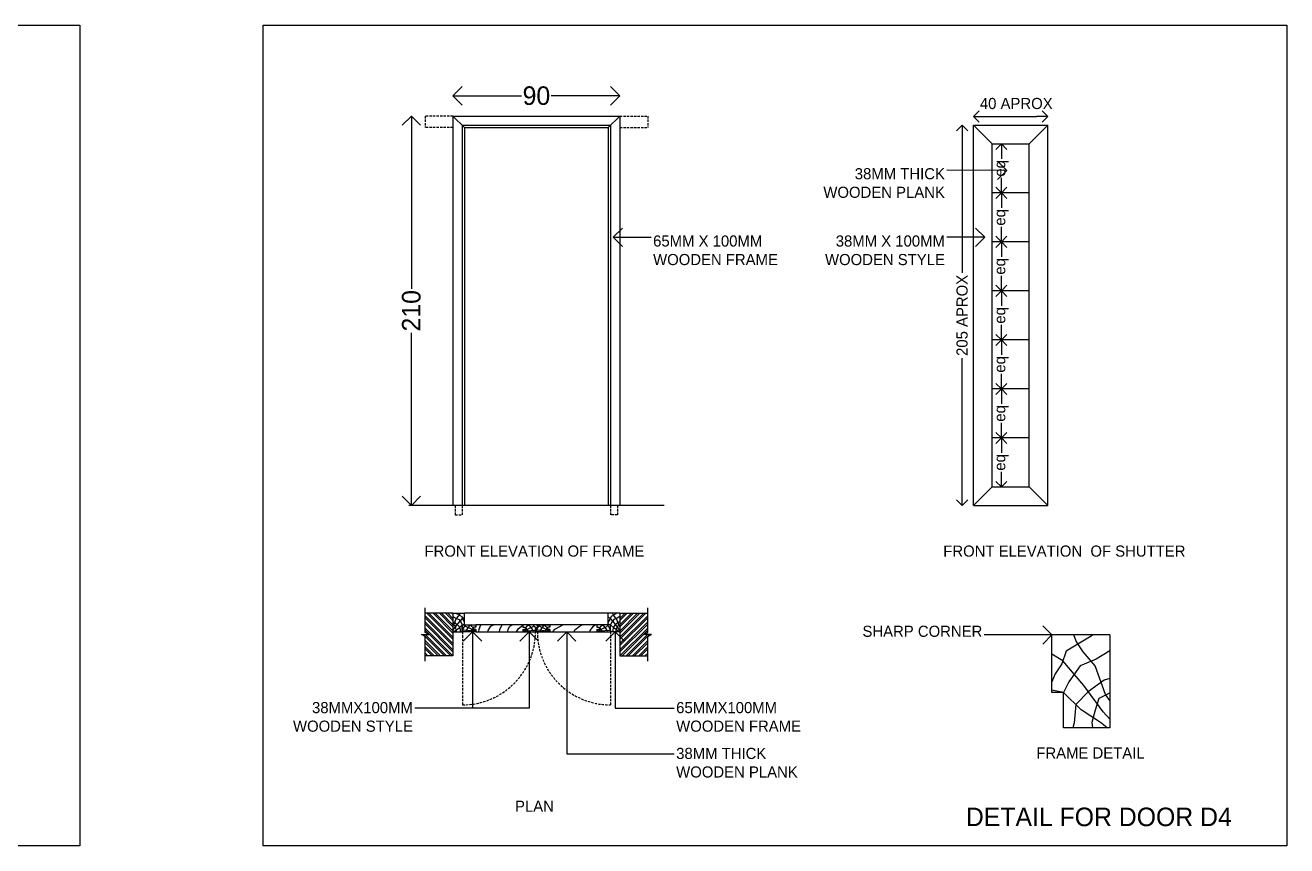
# Model space of a CAD drawing. Header units: metres. Extents: x -16 to 65907, y -5261 to 15511.
# Drawn here: x 36154 to 36834, y 8666 to 9108 of the extents above; entities that cross this region are included whole.
import ezdxf

# ---------------------------------------------------------------- set-up
doc = ezdxf.new("R2010")
doc.units = ezdxf.units.M
doc.header["$PDMODE"] = 67
doc.header["$PDSIZE"] = -5
doc.linetypes.add('DASHED', pattern=[19.049999999999997, 12.7, -6.35])
doc.layers.get('0').update_dxf_attribs({"color": 6})
for name, color, linetype in [('BC-FORMAT', 7, 'Continuous'), ('BC-GREYCOLOR', 8, 'Continuous'), ('BC-HATCH', 8, 'Continuous'), ('BC-JOINERY', 93, 'Continuous'), ('BC-TEXT', 7, 'Continuous'), ('BC-WHITECOLOR', 7, 'Continuous')]:
    doc.layers.add(name, color=color, linetype=linetype)
doc.styles.add('BC-1IN10-3', font='FreeSans.ttf', dxfattribs={"height": 6})
doc.styles.add('BC-1IN25-2', font='FreeSans.ttf', dxfattribs={"height": 10})
doc.styles.add('BC-1IN50-1', font='FreeSans.ttf', dxfattribs={"height": 10})
doc.dimstyles.new('BC-1IN10-3', dxfattribs={"dimtxt": 6, "dimasz": 6, "dimexe": 0.18, "dimexo": 0.0625, "dimgap": 1, "dimtad": 0, "dimtoh": 1, "dimzin": 12, "dimdsep": 46, "dimtxsty": 'BC-1IN10-3', "dimblk": 'OPEN90', "dimcen": 0.09, "dimse1": 1, "dimse2": 1, "dimclrd": 256, "dimclre": 256, "dimclrt": 7, "dimadec": 0, "dimazin": 0, "dimtfac": 1, "dimtdec": 1, "dimtofl": 0, "dimtmove": 1, "dimatfit": 3, "dimldrblk": 'OPEN90', "dimfxl": 1, "dimtolj": 1, "dimtzin": 0, "dimlwd": -3, "dimarcsym": 0})
doc.dimstyles.new('BC-1IN25-2', dxfattribs={"dimtxt": 10, "dimasz": 10, "dimexe": 0.18, "dimexo": 0.0625, "dimgap": 1, "dimtad": 0, "dimtoh": 1, "dimzin": 12, "dimdsep": 46, "dimtxsty": 'BC-1IN25-2', "dimblk": 'OPEN90', "dimcen": 0.09, "dimse1": 1, "dimse2": 1, "dimclrd": 256, "dimclre": 256, "dimclrt": 7, "dimadec": 0, "dimazin": 0, "dimtfac": 1, "dimtdec": 1, "dimtofl": 0, "dimtmove": 1, "dimatfit": 3, "dimldrblk": 'OPEN90', "dimfxl": 1, "dimtolj": 1, "dimtzin": 0, "dimlwd": -1, "dimarcsym": 0})

# ---------------------------------------------------------------- blocks, each defined once
blk = doc.blocks.new('_OPEN90')
at = {"color": 0, "linetype": 'ByBlock'}
for p, q in [((0, 0), (-1, 0)), ((-0.5, 0.5), (0, 0)), ((0, 0), (-0.5, -0.5))]:
    blk.add_line(p, q, dxfattribs=at)
blk = doc.blocks.new('*D994')
at = {"layer": 'BC-WHITECOLOR', "lineweight": -3}
blk.add_line((36671.34159833731, 9058.826476733262), (36699.34159833731, 9058.826476733262), dxfattribs=at)
at = {"layer": 'Defpoints', "color": 0}
for p in [(36705.34159833731, 9058.826476733262), (36665.34159833731, 9054.05343673298), (36705.34159833731, 9054.05343673298)]:
    blk.add_point(p, dxfattribs=at)
at = {"layer": 'BC-WHITECOLOR', "lineweight": -3, "xscale": 6, "yscale": 6, "zscale": 6, "rotation": 180}
blk.add_blockref('_OPEN90', (36665.34159833731, 9058.826476733262), dxfattribs=at)
at = {"layer": 'BC-WHITECOLOR', "lineweight": -3, "xscale": 6, "yscale": 6, "zscale": 6}
blk.add_blockref('_OPEN90', (36705.34159833731, 9058.826476733262), dxfattribs=at)
at = {"layer": 'BC-WHITECOLOR', "color": 7, "insert": (36688.34159833731, 9065.794542576885), "char_height": 6, "attachment_point": 5, "style": 'BC-1IN10-3'}
blk.add_mtext('\\A1;{40 APROX}', dxfattribs=at)
blk = doc.blocks.new('*D995')
at = {"layer": 'BC-WHITECOLOR', "lineweight": -3}
for p, q in [((36659.13809266071, 9048.05343673298), (36659.13809266071, 8974.532860601292)), ((36659.13809266071, 8855.05343673298), (36659.13809266071, 8928.574012864672))]:
    blk.add_line(p, q, dxfattribs=at)
at = {"layer": 'Defpoints', "color": 0}
for p in [(36659.13809266071, 9054.05343673298), (36665.34159833731, 9054.05343673298), (36665.34159833731, 8849.05343673298)]:
    blk.add_point(p, dxfattribs=at)
at = {"layer": 'BC-WHITECOLOR', "lineweight": -3, "xscale": 6, "yscale": 6, "zscale": 6}
for p, rotation in [((36659.13809266071, 9054.05343673298), 90), ((36659.13809266071, 8849.05343673298), 270)]:
    blk.add_blockref('_OPEN90', p, dxfattribs=dict(at, rotation=rotation))
at = {"layer": 'BC-WHITECOLOR', "color": 7, "insert": (36659.13809266071, 8951.55343673298), "char_height": 6, "attachment_point": 5, "rotation": 90, "style": 'BC-1IN10-3'}
blk.add_mtext('\\A1;{205 APROX}', dxfattribs=at)
blk = doc.blocks.new('*D996')
at = {"layer": 'BC-WHITECOLOR', "lineweight": -3}
for p, q in [((36680.34159833731, 8879.482008161553), (36680.34159833731, 8877.391179237391)), ((36680.34159833731, 8865.05343673298), (36680.34159833731, 8867.144265657138))]:
    blk.add_line(p, q, dxfattribs=at)
at = {"layer": 'Defpoints', "color": 0}
for p in [(36680.34159833731, 8885.482008161553), (36680.34159833731, 8885.482008161553), (36670.34159833731, 8859.05343673298)]:
    blk.add_point(p, dxfattribs=at)
at = {"layer": 'BC-WHITECOLOR', "lineweight": -3, "xscale": 6, "yscale": 6, "zscale": 6}
for p, rotation in [((36680.34159833731, 8885.482008161553), 90), ((36680.34159833731, 8859.05343673298), 270)]:
    blk.add_blockref('_OPEN90', p, dxfattribs=dict(at, rotation=rotation))
at = {"layer": 'BC-WHITECOLOR', "color": 7, "insert": (36680.34159833731, 8872.267722447266), "char_height": 6, "attachment_point": 5, "rotation": 90, "style": 'BC-1IN10-3'}
blk.add_mtext('\\A1;{eq}', dxfattribs=at)
blk = doc.blocks.new('*D997')
at = {"layer": 'BC-WHITECOLOR', "lineweight": -3}
for p, q in [((36680.34159833731, 8905.910579590125), (36680.34159833731, 8903.819750665964)), ((36680.34159833731, 8891.482008161553), (36680.34159833731, 8893.57283708571))]:
    blk.add_line(p, q, dxfattribs=at)
at = {"layer": 'Defpoints', "color": 0}
for p in [(36680.34159833731, 8911.910579590125), (36680.34159833731, 8911.910579590125), (36680.34159833731, 8885.482008161553)]:
    blk.add_point(p, dxfattribs=at)
at = {"layer": 'BC-WHITECOLOR', "lineweight": -3, "xscale": 6, "yscale": 6, "zscale": 6}
for p, rotation in [((36680.34159833731, 8911.910579590125), 90), ((36680.34159833731, 8885.482008161553), 270)]:
    blk.add_blockref('_OPEN90', p, dxfattribs=dict(at, rotation=rotation))
at = {"layer": 'BC-WHITECOLOR', "color": 7, "insert": (36680.34159833731, 8898.696293875839), "char_height": 6, "attachment_point": 5, "rotation": 90, "style": 'BC-1IN10-3'}
blk.add_mtext('\\A1;{eq}', dxfattribs=at)
blk = doc.blocks.new('*D998')
at = {"layer": 'BC-WHITECOLOR', "lineweight": -3}
for p, q in [((36680.34159833731, 8932.339151018696), (36680.34159833731, 8930.248322094536)), ((36680.34159833731, 8917.910579590125), (36680.34159833731, 8920.001408514283))]:
    blk.add_line(p, q, dxfattribs=at)
at = {"layer": 'Defpoints', "color": 0}
for p in [(36680.34159833731, 8938.339151018696), (36680.34159833731, 8938.339151018696), (36680.34159833731, 8911.910579590125)]:
    blk.add_point(p, dxfattribs=at)
at = {"layer": 'BC-WHITECOLOR', "lineweight": -3, "xscale": 6, "yscale": 6, "zscale": 6}
for p, rotation in [((36680.34159833731, 8938.339151018696), 90), ((36680.34159833731, 8911.910579590125), 270)]:
    blk.add_blockref('_OPEN90', p, dxfattribs=dict(at, rotation=rotation))
at = {"layer": 'BC-WHITECOLOR', "color": 7, "insert": (36680.34159833731, 8925.12486530441), "char_height": 6, "attachment_point": 5, "rotation": 90, "style": 'BC-1IN10-3'}
blk.add_mtext('\\A1;{eq}', dxfattribs=at)
blk = doc.blocks.new('*D999')
at = {"layer": 'BC-WHITECOLOR', "lineweight": -3}
for p, q in [((36680.34159833731, 8958.767722447266), (36680.34159833731, 8956.676893523108)), ((36680.34159833731, 8944.339151018696), (36680.34159833731, 8946.429979942855))]:
    blk.add_line(p, q, dxfattribs=at)
at = {"layer": 'Defpoints', "color": 0}
for p in [(36680.34159833731, 8964.767722447266), (36680.34159833731, 8964.767722447266), (36680.34159833731, 8938.339151018696)]:
    blk.add_point(p, dxfattribs=at)
at = {"layer": 'BC-WHITECOLOR', "lineweight": -3, "xscale": 6, "yscale": 6, "zscale": 6}
for p, rotation in [((36680.34159833731, 8964.767722447266), 90), ((36680.34159833731, 8938.339151018696), 270)]:
    blk.add_blockref('_OPEN90', p, dxfattribs=dict(at, rotation=rotation))
at = {"layer": 'BC-WHITECOLOR', "color": 7, "insert": (36680.34159833731, 8951.553436732982), "char_height": 6, "attachment_point": 5, "rotation": 90, "style": 'BC-1IN10-3'}
blk.add_mtext('\\A1;{eq}', dxfattribs=at)
blk = doc.blocks.new('*D1000')
at = {"layer": 'BC-WHITECOLOR', "lineweight": -3}
for p, q in [((36680.34159833731, 8985.196293875839), (36680.34159833731, 8983.105464951681)), ((36680.34159833731, 8970.767722447266), (36680.34159833731, 8972.858551371428))]:
    blk.add_line(p, q, dxfattribs=at)
at = {"layer": 'Defpoints', "color": 0}
for p in [(36680.34159833731, 8991.196293875839), (36680.34159833731, 8991.196293875839), (36680.34159833731, 8964.767722447266)]:
    blk.add_point(p, dxfattribs=at)
at = {"layer": 'BC-WHITECOLOR', "lineweight": -3, "xscale": 6, "yscale": 6, "zscale": 6}
for p, rotation in [((36680.34159833731, 8991.196293875839), 90), ((36680.34159833731, 8964.767722447266), 270)]:
    blk.add_blockref('_OPEN90', p, dxfattribs=dict(at, rotation=rotation))
at = {"layer": 'BC-WHITECOLOR', "color": 7, "insert": (36680.34159833731, 8977.982008161553), "char_height": 6, "attachment_point": 5, "rotation": 90, "style": 'BC-1IN10-3'}
blk.add_mtext('\\A1;{eq}', dxfattribs=at)
blk = doc.blocks.new('*D1001')
at = {"layer": 'BC-WHITECOLOR', "lineweight": -3}
for p, q in [((36680.34159833731, 9011.62486530441), (36680.34159833731, 9009.53403638025)), ((36680.34159833731, 8997.196293875839), (36680.34159833731, 8999.287122799997))]:
    blk.add_line(p, q, dxfattribs=at)
at = {"layer": 'Defpoints', "color": 0}
for p in [(36680.34159833731, 9017.62486530441), (36680.34159833731, 9017.62486530441), (36680.34159833731, 8991.196293875839)]:
    blk.add_point(p, dxfattribs=at)
at = {"layer": 'BC-WHITECOLOR', "lineweight": -3, "xscale": 6, "yscale": 6, "zscale": 6}
for p, rotation in [((36680.34159833731, 9017.62486530441), 90), ((36680.34159833731, 8991.196293875839), 270)]:
    blk.add_blockref('_OPEN90', p, dxfattribs=dict(at, rotation=rotation))
at = {"layer": 'BC-WHITECOLOR', "color": 7, "insert": (36680.34159833731, 9004.410579590123), "char_height": 6, "attachment_point": 5, "rotation": 90, "style": 'BC-1IN10-3'}
blk.add_mtext('\\A1;{eq}', dxfattribs=at)
blk = doc.blocks.new('*D1002')
at = {"layer": 'BC-WHITECOLOR', "lineweight": -3}
for p, q in [((36680.34159833731, 9038.05343673298), (36680.34159833731, 9035.962607808822)), ((36680.34159833731, 9023.62486530441), (36680.34159833731, 9025.71569422857))]:
    blk.add_line(p, q, dxfattribs=at)
at = {"layer": 'Defpoints', "color": 0}
for p in [(36680.34159833731, 9044.05343673298), (36680.34159833731, 9044.05343673298), (36680.34159833731, 9017.62486530441)]:
    blk.add_point(p, dxfattribs=at)
at = {"layer": 'BC-WHITECOLOR', "lineweight": -3, "xscale": 6, "yscale": 6, "zscale": 6}
for p, rotation in [((36680.34159833731, 9044.05343673298), 90), ((36680.34159833731, 9017.62486530441), 270)]:
    blk.add_blockref('_OPEN90', p, dxfattribs=dict(at, rotation=rotation))
at = {"layer": 'BC-WHITECOLOR', "color": 7, "insert": (36680.34159833731, 9030.839151018696), "char_height": 6, "attachment_point": 5, "rotation": 90, "style": 'BC-1IN10-3'}
blk.add_mtext('\\A1;{eq}', dxfattribs=at)
blk = doc.blocks.new('*D1003')
at = {"layer": 'BC-HATCH', "color": 8, "lineweight": -3}
for p, q in [((36394.56861378267, 9069.998244441063), (36421.5384354562, 9069.998244441063)), ((36464.56861378267, 9069.998244441063), (36437.59879210914, 9069.998244441063))]:
    blk.add_line(p, q, dxfattribs=at)
at = {"layer": 'Defpoints', "color": 0}
for p in [(36474.56861378267, 9069.998244441063), (36384.56861378267, 9059.053436732978), (36474.56861378267, 9059.053436732982)]:
    blk.add_point(p, dxfattribs=at)
at = {"layer": 'BC-HATCH', "color": 8, "lineweight": -3, "xscale": 10, "yscale": 10, "zscale": 10, "rotation": 180}
blk.add_blockref('_OPEN90', (36384.56861378267, 9069.998244441063), dxfattribs=at)
at = {"layer": 'BC-HATCH', "color": 8, "lineweight": -3, "xscale": 10, "yscale": 10, "zscale": 10}
blk.add_blockref('_OPEN90', (36474.56861378267, 9069.998244441063), dxfattribs=at)
at = {"layer": 'BC-HATCH', "color": 7, "insert": (36429.56861378267, 9069.998244441063), "char_height": 10, "attachment_point": 5, "style": 'BC-1IN50-1'}
blk.add_mtext('\\A1;90', dxfattribs=at)
blk = doc.blocks.new('*D1004')
at = {"layer": 'BC-HATCH', "color": 8, "lineweight": -3}
for p, q in [((36362.11514436724, 9049.053436732978), (36362.11514436724, 8965.924492974405)), ((36362.11514436724, 8859.05343673298), (36362.11514436724, 8942.182380491551))]:
    blk.add_line(p, q, dxfattribs=at)
at = {"layer": 'Defpoints', "color": 0}
for p in [(36384.56861378267, 9059.053436732978), (36362.11514436724, 8849.05343673298), (36384.56861378267, 8849.05343673298)]:
    blk.add_point(p, dxfattribs=at)
at = {"layer": 'BC-HATCH', "color": 8, "lineweight": -3, "xscale": 10, "yscale": 10, "zscale": 10}
for p, rotation in [((36362.11514436724, 9059.053436732978), 90), ((36362.11514436724, 8849.05343673298), 270)]:
    blk.add_blockref('_OPEN90', p, dxfattribs=dict(at, rotation=rotation))
at = {"layer": 'BC-HATCH', "color": 7, "insert": (36362.11514436724, 8954.053436732978), "char_height": 10, "attachment_point": 5, "rotation": 90, "style": 'BC-1IN50-1'}
blk.add_mtext('\\A1;210', dxfattribs=at)

msp = doc.modelspace()

# ---------------------------------------------------------------- hatches: boundary and pattern name
at = {"layer": 'BC-GREYCOLOR'}
h = msp.add_hatch(dxfattribs=at)
h.set_pattern_fill('ANSI32', color=256, scale=0.25, angle=180, style=0)
h.set_pattern_definition([(135, (70474.99090478905, 21.98809101894949), (1.683798022700466, 1.683798022700467), []), (135, (70473.86837228906, 21.98809101894949), (1.683798022700466, 1.683798022700467), [])])
h.paths.add_polyline_path([(36369.56861378267, 8780.496840793096), (36369.56861378267, 8790.929622691561), (36384.56861378267, 8790.929622691561), (36384.56861378267, 8778.429622691561), (36384.56861378267, 8767.929622691561), (36369.56861378267, 8767.929622691561), (36369.56861378267, 8778.362404590029), (36367.54844410349, 8779.429622691561), (36371.58878346185, 8779.429622691561)])
h = msp.add_hatch(dxfattribs=at)
h.set_pattern_fill('ANSI32', color=256, scale=0.25, style=0)
h.set_pattern_definition([(45, (2384.146322776287, 21.98809101894949), (-1.683798022700466, 1.683798022700467), []), (45, (2385.268855276287, 21.98809101894949), (-1.683798022700466, 1.683798022700467), [])])
h.paths.add_polyline_path([(36489.56861378267, 8780.496840793096), (36489.56861378267, 8790.929622691561), (36474.56861378267, 8790.929622691561), (36474.56861378267, 8778.429622691561), (36474.56861378267, 8767.929622691561), (36489.56861378267, 8767.929622691561), (36489.56861378267, 8778.362404590029), (36491.58878346185, 8779.429622691561), (36487.54844410349, 8779.429622691561)])

# ---------------------------------------------------------------- linework, layer by layer
at = {"layer": 'BC-FORMAT'}
for p, q in [((36665.34159833731, 8849.05343673298), (36665.34159833731, 9054.05343673298)), ((36665.34159833731, 9054.05343673298), (36705.34159833731, 9054.05343673298)), ((36705.34159833731, 8849.05343673298), (36705.34159833731, 9054.05343673298)), ((36675.34159833731, 9044.05343673298), (36695.34159833731, 9044.05343673298)), ((36675.34159833731, 8859.05343673298), (36675.34159833731, 9044.05343673298)), ((36695.34159833731, 8859.05343673298), (36695.34159833731, 9044.05343673298)), ((36675.34159833731, 8859.05343673298), (36695.34159833731, 8859.05343673298)), ((36665.34159833731, 8849.05343673298), (36705.34159833731, 8849.05343673298))]:
    msp.add_line(p, q, dxfattribs=at)
at = {"layer": 'BC-GREYCOLOR', "linetype": 'DASHED', "ltscale": 0.1}
for p, q in [((36369.56861378267, 9059.053436732982), (36369.56861378267, 9052.803436732982)), ((36384.56861378267, 9059.053436732978), (36369.56861378267, 9059.053436732982)), ((36474.56861378267, 9059.053436732982), (36489.56861378267, 9059.053436732982)), ((36489.56861378267, 9059.053436732982), (36489.56861378267, 9052.803436732982)), ((36384.56861378267, 9052.803436732978), (36369.56861378267, 9052.803436732982)), ((36474.56861378267, 9052.803436732982), (36489.56861378267, 9052.803436732982)), ((36385.81861378275, 8849.05343673296), (36385.81861378275, 8844.05343673296)), ((36389.56861378275, 8849.053436732962), (36389.56861378275, 8844.053436732962)), ((36469.56861378267, 8849.05343673298), (36469.56861378267, 8844.05343673298)), ((36473.31861378267, 8849.05343673298), (36473.31861378267, 8844.05343673298)), ((36385.81861378275, 8844.05343673296), (36389.56861378275, 8844.053436732962)), ((36473.31861378267, 8844.05343673298), (36469.56861378267, 8844.05343673298)), ((36389.66861378267, 8780.929622691563), (36389.66861378268, 8741.529622691562)), ((36469.46861378267, 8780.929622691563), (36469.46861378266, 8741.529622691562))]:
    msp.add_line(p, q, dxfattribs=at)
for centre, start, end in [((36389.66861378267, 8780.92962269156), 270.0000000000211, 2.645188218329763e-12), ((36469.46861378267, 8780.92962269156), 179.9999999999974, 269.9999999999788)]:
    msp.add_arc(centre, 39.39999999999782, start, end, dxfattribs=at)
at = {"layer": 'BC-HATCH'}
for p, q in [((36390.81861378267, 9052.803436732978), (36384.56861378267, 9059.053436732978)), ((36468.31861378267, 9052.803436732982), (36474.56861378267, 9059.053436732982)), ((36389.56861378267, 9054.053436732978), (36469.56861378267, 9054.053436732982)), ((36389.56861378267, 9054.053436732978), (36389.56861378267, 8849.05343673298)), ((36469.56861378267, 9054.053436732982), (36469.56861378267, 8849.05343673298)), ((36468.31861378267, 8790.929622691563), (36390.81861378267, 8790.929622691563))]:
    msp.add_line(p, q, dxfattribs=at)
for points in [[(36384.56861378267, 8783.860038251478), (36385.04586425686, 8784.516257653491), (36386.15106022248, 8787.583176458085), (36387.44966548208, 8789.102820910814), (36388.22330265801, 8790.263276674714), (36388.46879855896, 8790.929622691563)], [(36386.35916757594, 8790.929622691563), (36386.75891800357, 8790.67772516182), (36389.30086872449, 8789.185710608235), (36389.77057700988, 8787.83184555035), (36390.48961750513, 8786.730407251016), (36390.81861378267, 8785.87730591509)], [(36472.7780599894, 8790.929622691563), (36472.37830956177, 8790.67772516182), (36469.83635884085, 8789.185710608235), (36469.36665055546, 8787.83184555035), (36468.64761006022, 8786.730407251016), (36468.31861378267, 8785.87730591509)], [(36474.56861378267, 8783.860038251478), (36474.09136330848, 8784.516257653491), (36472.98616734286, 8787.583176458085), (36471.68756208326, 8789.102820910814), (36470.91392490733, 8790.263276674714), (36470.66842900638, 8790.929622691563)], [(36384.56861378267, 8789.207495541135), (36386.06817052506, 8788.329183734879), (36387.78122427177, 8787.583176458085), (36388.99693983395, 8785.870122711376), (36389.56861378267, 8784.729622691562)], [(36384.56861378267, 8781.857304878302), (36385.29453334912, 8782.637424511937), (36387.36677578466, 8785.483304123409), (36389.66005741333, 8788.135774440896), (36390.81861378267, 8788.859872171737)], [(36384.56861378267, 8786.24587273718), (36385.18401375257, 8786.063532005359), (36386.88656289551, 8784.82381175564), (36388.25564382717, 8783.435158419497), (36388.416711952, 8781.449338848897), (36388.56829583122, 8780.929622691563)], [(36386.40729328032, 8780.929622691563), (36386.48261901217, 8781.532228546317), (36386.12343032334, 8782.85846370506), (36385.73661173537, 8784.101809166385), (36384.56861378267, 8784.679622691563)], [(36384.85185167044, 8780.929622691563), (36385.59846223967, 8781.504598647178), (36387.67070467521, 8782.85846370506), (36389.56861378267, 8784.729622691562), (36390.81861378267, 8784.981865138152)], [(36391.37847417342, 8784.679622691561), (36390.89094627383, 8784.177208443893), (36390.12703482239, 8782.86158316642), (36389.66861378267, 8781.447580241074)], [(36396.7702712256, 8780.929622691563), (36395.78563816637, 8781.545957888944), (36393.80512699598, 8782.6918250661), (36391.51339264167, 8783.766959701454), (36390.67374269076, 8784.679622691565)], [(36394.5525243237, 8784.679622691563), (36393.32414571174, 8784.148915427173), (36392.2065715513, 8782.53621347414), (36391.65485772527, 8781.616690430745), (36391.47036731382, 8780.929622691563)], [(36395.71861378266, 8782.870272995176), (36394.75294305609, 8783.724520176374), (36394.15049377728, 8784.679622691565)], [(36396.96861378266, 8783.700953786572), (36396.44061813832, 8783.429622691563)], [(36398.47428300387, 8780.929622691563), (36398.62596232545, 8782.279568653683), (36399.63931847478, 8784.679622691563)], [(36403.34796831293, 8780.929622691563), (36403.59069090613, 8781.679856161461), (36404.92901414575, 8783.924785466626), (36406.36060198614, 8784.679622691563)], [(36409.71999695314, 8780.929622691563), (36409.8389071403, 8782.237634750358), (36410.80595361022, 8784.171727690193), (36411.22551904614, 8784.679622691563)], [(36414.11965724138, 8780.929622691563), (36414.37790037612, 8782.37578424606), (36415.26205714861, 8784.00594829535), (36416.23149103585, 8784.679622691565)], [(36418.78814891106, 8780.929622691565), (36419.95851922366, 8782.71597737923), (36422.07393337661, 8784.356502640696), (36422.26861378267, 8784.459250632786)], [(36422.26861378267, 8783.700953786572), (36422.79660942702, 8783.429622691563)], [(36422.46695633974, 8780.929622691563), (36423.45158939897, 8781.545957888944), (36425.43210056936, 8782.6918250661), (36427.72383492367, 8783.766959701454), (36428.56348487458, 8784.679622691565)], [(36423.51861378267, 8782.870272995176), (36424.48428450925, 8783.724520176374), (36425.08673378806, 8784.679622691565)], [(36424.68470324164, 8784.679622691563), (36425.9130818536, 8784.148915427173), (36427.03065601404, 8782.53621347414), (36427.58236984007, 8781.616690430745), (36427.76686025152, 8780.929622691563)], [(36427.85875339192, 8784.679622691561), (36428.34628129151, 8784.177208443893), (36429.11019274295, 8782.86158316642), (36429.2555349395, 8782.413274137605)], [(36431.27847417342, 8784.679622691561), (36430.79094627383, 8784.177208443893), (36430.02703482239, 8782.86158316642), (36429.4006914721, 8780.929622691561)], [(36436.6702712256, 8780.929622691563), (36435.68563816637, 8781.545957888944), (36433.70512699598, 8782.6918250661), (36431.41339264167, 8783.766959701454), (36430.57374269077, 8784.679622691565)], [(36434.4525243237, 8784.679622691563), (36433.22414571174, 8784.148915427173), (36432.1065715513, 8782.53621347414), (36431.55485772527, 8781.616690430745), (36431.37036731382, 8780.929622691563)], [(36435.61861378267, 8782.870272995176), (36434.65294305609, 8783.724520176374), (36434.05049377728, 8784.679622691565)], [(36436.86861378267, 8783.700953786572), (36436.34061813833, 8783.429622691563)], [(36438.50127428779, 8780.929622691563), (36439.55847892645, 8782.41377535738), (36442.58049914494, 8783.924785466626), (36443.77565808442, 8784.679622691561)], [(36449.89196009372, 8780.929622691563), (36450.35140827821, 8782.025229900717), (36452.55316586597, 8783.838442031813), (36454.23552718547, 8784.679622691563)], [(36458.34186398176, 8780.929622691563), (36458.59720630295, 8781.593512726648), (36460.36724671664, 8783.967957184033), (36461.32431412332, 8784.679622691563)], [(36462.16861378268, 8783.700953786572), (36462.69660942702, 8783.429622691563)], [(36462.36695633974, 8780.929622691563), (36463.35158939898, 8781.545957888944), (36465.33210056937, 8782.6918250661), (36467.62383492367, 8783.766959701454), (36468.46348487458, 8784.679622691565)], [(36463.41861378268, 8782.870272995176), (36464.38428450925, 8783.724520176374), (36464.98673378806, 8784.679622691565)], [(36464.58470324164, 8784.679622691563), (36465.8130818536, 8784.148915427173), (36466.93065601404, 8782.53621347414), (36467.48236984007, 8781.616690430745), (36467.66686025152, 8780.929622691563)], [(36467.75875339192, 8784.679622691561), (36468.24628129151, 8784.177208443893), (36469.01019274295, 8782.86158316642), (36469.46861378267, 8781.447580241074)], [(36474.56861378267, 8781.857304878302), (36473.84269421622, 8782.637424511937), (36471.77045178068, 8785.483304123409), (36469.47717015201, 8788.135774440896), (36468.31861378267, 8788.859872171737)], [(36474.2853758949, 8780.929622691563), (36473.53876532567, 8781.504598647178), (36471.46652289014, 8782.85846370506), (36469.56861378267, 8784.729622691562), (36468.31861378267, 8784.981865138152)], [(36474.56861378267, 8789.207495541135), (36473.06905704028, 8788.329183734879), (36471.35600329357, 8787.583176458085), (36470.14028773139, 8785.870122711376), (36469.56861378267, 8784.729622691562)], [(36474.56861378267, 8786.24587273718), (36473.95321381278, 8786.063532005359), (36472.25066466983, 8784.82381175564), (36470.88158373817, 8783.435158419497), (36470.72051561334, 8781.449338848897), (36470.56893173412, 8780.929622691563)], [(36472.72993428502, 8780.929622691563), (36472.65460855317, 8781.532228546317), (36473.013797242, 8782.85846370506), (36473.40061582997, 8784.101809166385), (36474.56861378267, 8784.679622691563)], [(36395.65891902243, 8780.929622691565), (36395.00758020657, 8781.206441688306), (36392.63096680211, 8781.602543922385), (36390.35337895616, 8781.857181072863), (36389.66861378267, 8782.177893875634)], [(36395.71861378266, 8783.058592675461), (36395.41782894901, 8782.904022691499), (36394.21537573841, 8781.404492805346), (36394.04982468957, 8780.929622691563)], [(36395.95541884456, 8780.929622691565), (36396.30905897568, 8781.687422972544), (36396.93309790516, 8782.179622691565)], [(36396.96861378266, 8781.722113424892), (36396.4827073891, 8782.179622691561)], [(36422.26861378267, 8781.722113424892), (36422.75452017624, 8782.179622691561)], [(36423.28180872078, 8780.929622691565), (36422.92816858966, 8781.687422972544), (36422.30412966018, 8782.179622691565)], [(36423.51861378267, 8783.058592675461), (36423.81939861633, 8782.904022691499), (36425.02185182692, 8781.404492805346), (36425.18740287577, 8780.929622691563)], [(36423.57830854291, 8780.929622691565), (36424.22964735877, 8781.206441688306), (36426.60626076323, 8781.602543922385), (36428.88384860918, 8781.857181072863), (36429.06861378267, 8781.943716660444)], [(36435.55891902243, 8780.929622691565), (36434.90758020657, 8781.206441688306), (36432.53096680211, 8781.602543922385), (36430.25337895616, 8781.857181072863), (36429.20388762091, 8782.34871498937)], [(36435.61861378267, 8783.058592675461), (36435.31782894901, 8782.904022691499), (36434.11537573842, 8781.404492805346), (36433.94982468957, 8780.929622691563)], [(36435.85541884456, 8780.929622691565), (36436.20905897568, 8781.687422972544), (36436.83309790516, 8782.179622691565)], [(36436.86861378267, 8781.722113424892), (36436.3827073891, 8782.179622691561)], [(36462.16861378268, 8781.722113424892), (36462.65452017624, 8782.179622691561)], [(36463.18180872078, 8780.929622691565), (36462.82816858966, 8781.687422972544), (36462.20412966018, 8782.179622691565)], [(36463.41861378268, 8783.058592675461), (36463.71939861633, 8782.904022691499), (36464.92185182693, 8781.404492805346), (36465.08740287577, 8780.929622691563)], [(36463.47830854291, 8780.929622691565), (36464.12964735877, 8781.206441688306), (36466.50626076324, 8781.602543922385), (36468.78384860919, 8781.857181072863), (36469.46861378267, 8782.177893875634)], [(36729.90170536138, 8779.21547572714), (36727.90295322321, 8777.955988078427), (36715.1931996186, 8770.4959153105), (36712.84465819164, 8763.726590021075), (36709.24945571544, 8758.2193985244), (36707.6044743277, 8753.95389184477)], [(36738.8544743277, 8743.867553526708), (36736.46822195675, 8747.148650536777), (36730.94224212866, 8762.483244559748), (36724.44921583065, 8770.081466823385), (36720.58102995099, 8775.883745642894), (36719.35355044625, 8779.21547572714)], [(36738.8544743277, 8770.604839974998), (36731.35669061576, 8766.213280943715), (36722.79142188223, 8762.483244559748), (36716.7128440713, 8753.917975826202), (36713.8544743277, 8748.215475727133)], [(36738.8544743277, 8733.853886660834), (36735.22487649546, 8737.754484829004), (36724.86366431776, 8751.983882886363), (36713.39725617442, 8765.2462344738), (36707.6044743277, 8768.866723128003)], [(36737.43828488886, 8729.21547572714), (36733.7052320427, 8732.090355505212), (36723.34401986504, 8738.859680794621), (36713.8544743277, 8748.215475727133), (36707.6044743277, 8749.476687960085)], [(36738.8544743277, 8755.796725955215), (36735.77747447824, 8754.885022296117), (36727.26472876352, 8748.686421047516), (36720.4193241052, 8741.743154366812), (36719.61398348107, 8731.814056513807), (36718.85606408495, 8729.21547572714)], [(36729.66107683943, 8729.21547572714), (36729.28444818023, 8732.228505000907), (36731.08039162436, 8738.859680794621), (36733.01448456419, 8745.076408101244), (36738.8544743277, 8747.96547572714)]]:
    msp.add_lwpolyline(points, dxfattribs=at)
at = {"layer": 'BC-JOINERY'}
for p, q in [((36384.56861378267, 8790.929622691563), (36384.56861378267, 8778.429622691563)), ((36384.56861378267, 8790.929622691563), (36390.81861378267, 8790.929622691563)), ((36390.81861378267, 8784.729622691562), (36390.81861378267, 8790.929622691563)), ((36468.31861378267, 8784.729622691562), (36468.31861378267, 8790.929622691563)), ((36474.56861378267, 8790.929622691563), (36468.31861378267, 8790.929622691563)), ((36474.56861378267, 8790.929622691563), (36474.56861378267, 8778.429622691563)), ((36389.56861378267, 8784.729622691562), (36390.81861378267, 8784.729622691562)), ((36389.56861378267, 8780.929622691563), (36389.56861378267, 8784.729622691562)), ((36396.96861378266, 8783.429622691563), (36395.71861378266, 8783.429622691563)), ((36395.71861378266, 8783.429622691563), (36395.71861378266, 8782.179622691563)), ((36462.16861378268, 8784.679622691563), (36396.96861378266, 8784.679622691563)), ((36429.56861378267, 8784.679622691563), (36422.26861378267, 8784.679622691563)), ((36422.26861378267, 8784.679622691563), (36422.26861378267, 8783.429622691563)), ((36422.26861378267, 8783.429622691563), (36423.51861378267, 8783.429622691563)), ((36423.51861378267, 8783.429622691563), (36423.51861378267, 8782.179622691563)), ((36429.06861378267, 8782.179622691563), (36430.06861378267, 8783.429622691563)), ((36429.56861378267, 8784.679622691563), (36436.86861378267, 8784.679622691563)), ((36430.06861378267, 8783.429622691563), (36430.06861378267, 8784.679622691563)), ((36435.61861378267, 8783.429622691563), (36435.61861378267, 8782.179622691563)), ((36436.86861378267, 8783.429622691563), (36435.61861378267, 8783.429622691563)), ((36436.86861378267, 8784.679622691563), (36436.86861378267, 8783.429622691563)), ((36462.16861378268, 8783.429622691563), (36463.41861378268, 8783.429622691563)), ((36463.41861378268, 8783.429622691563), (36463.41861378268, 8782.179622691563)), ((36469.56861378267, 8784.729622691562), (36468.31861378267, 8784.729622691562)), ((36469.56861378267, 8780.929622691563), (36469.56861378267, 8784.729622691562)), ((36384.56861378267, 8780.929622691563), (36389.56861378267, 8780.929622691563)), ((36396.96861378266, 8782.179622691563), (36395.71861378266, 8782.179622691563)), ((36396.96861378266, 8780.929622691563), (36462.16861378268, 8780.929622691563)), ((36422.26861378267, 8782.179622691563), (36423.51861378267, 8782.179622691563)), ((36422.26861378267, 8782.179622691563), (36422.26861378267, 8780.929622691563)), ((36422.26861378267, 8780.929622691563), (36429.06861378267, 8780.929622691563)), ((36429.06861378267, 8780.929622691563), (36429.06861378267, 8782.179622691563)), ((36436.86861378267, 8780.929622691563), (36429.06861378267, 8780.929622691563)), ((36436.86861378267, 8782.179622691563), (36435.61861378267, 8782.179622691563)), ((36436.86861378267, 8782.179622691563), (36436.86861378267, 8780.929622691563)), ((36462.16861378268, 8782.179622691563), (36463.41861378268, 8782.179622691563)), ((36474.56861378267, 8780.929622691563), (36469.56861378267, 8780.929622691563)), ((36707.6044743277, 8748.215475727133), (36707.6044743277, 8779.21547572714)), ((36738.8544743277, 8779.21547572714), (36707.6044743277, 8779.21547572714)), ((36738.8544743277, 8779.21547572714), (36738.8544743277, 8729.21547572714)), ((36713.8544743277, 8748.215475727133), (36707.6044743277, 8748.215475727133)), ((36713.8544743277, 8729.21547572714), (36713.8544743277, 8748.215475727133)), ((36738.8544743277, 8729.21547572714), (36713.8544743277, 8729.21547572714))]:
    msp.add_line(p, q, dxfattribs=at)
for points in [[(36396.96861378266, 8782.179622691563), (36396.96861378266, 8780.929622691563), (36389.66861378267, 8780.929622691563), (36389.66861378267, 8784.679622691563), (36396.96861378266, 8784.679622691563), (36396.96861378266, 8783.429622691563)], [(36462.16861378268, 8782.179622691563), (36462.16861378268, 8780.929622691563), (36469.46861378267, 8780.929622691563), (36469.46861378267, 8784.679622691563), (36462.16861378268, 8784.679622691563), (36462.16861378268, 8783.429622691563)]]:
    msp.add_lwpolyline(points, dxfattribs=at)
at = {"layer": 'BC-WHITECOLOR'}
for p, q in [((36384.56861378267, 9059.053436732978), (36474.56861378267, 9059.053436732982)), ((36384.56861378267, 9059.053436732978), (36384.56861378267, 8849.05343673298)), ((36474.56861378267, 9059.053436732982), (36474.56861378267, 8849.05343673298)), ((36390.81861378267, 9052.803436732978), (36390.81861378267, 8849.05343673298)), ((36390.81861378267, 9052.803436732978), (36468.31861378267, 9052.803436732982)), ((36468.31861378267, 9052.803436732982), (36468.31861378267, 8849.05343673298)), ((36675.34159833731, 9044.05343673298), (36665.34159833731, 9054.05343673298)), ((36695.34159833731, 9044.05343673298), (36705.34159833731, 9054.05343673298)), ((36695.34159833731, 9017.62486530441), (36675.34159833731, 9017.62486530441)), ((36695.34159833731, 8991.196293875839), (36675.34159833731, 8991.196293875839)), ((36695.34159833731, 8964.767722447266), (36675.34159833731, 8964.767722447266)), ((36695.34159833731, 8938.339151018696), (36675.34159833731, 8938.339151018696)), ((36695.34159833731, 8911.910579590125), (36675.34159833731, 8911.910579590125)), ((36695.34159833731, 8885.482008161553), (36675.34159833731, 8885.482008161553)), ((36675.34159833731, 8859.05343673298), (36665.34159833731, 8849.05343673298)), ((36695.34159833731, 8859.05343673298), (36705.34159833731, 8849.05343673298)), ((36498.44859960634, 8849.05343673298), (36360.688627959, 8849.05343673298)), ((36369.56861378267, 8780.496840793096), (36369.56861378267, 8793.804622691563)), ((36384.56861378267, 8790.929622691563), (36369.56861378267, 8790.929622691563)), ((36384.56861378267, 8790.929622691563), (36384.56861378267, 8767.929622691563)), ((36474.56861378267, 8790.929622691563), (36489.56861378267, 8790.929622691563)), ((36474.56861378267, 8790.929622691563), (36474.56861378267, 8767.929622691563)), ((36489.56861378267, 8780.496840793096), (36489.56861378267, 8793.804622691563)), ((36367.54844410349, 8779.429622691563), (36371.58878346185, 8779.429622691563)), ((36369.56861378267, 8778.36240459003), (36367.54844410349, 8779.429622691563)), ((36371.58878346185, 8779.429622691563), (36369.56861378267, 8780.496840793096)), ((36369.56861378267, 8765.054622691563), (36369.56861378267, 8778.36240459003)), ((36487.54844410349, 8779.429622691563), (36489.56861378267, 8780.496840793096)), ((36491.58878346185, 8779.429622691563), (36487.54844410349, 8779.429622691563)), ((36489.56861378267, 8778.36240459003), (36491.58878346185, 8779.429622691563)), ((36489.56861378267, 8765.054622691563), (36489.56861378267, 8778.36240459003)), ((36384.56861378267, 8767.929622691563), (36369.56861378267, 8767.929622691563)), ((36474.56861378267, 8767.929622691563), (36489.56861378267, 8767.929622691563))]:
    msp.add_line(p, q, dxfattribs=at)
at = {"layer": 'Defpoints'}
for points in [[(35631.36504293057, 8665.534767288547), (35631.36504293057, 9108.034767288547), (36183.36504293057, 9108.034767288547), (36183.36504293057, 8665.534767288547)], [(36282.22070631193, 8665.534767288547), (36282.22070631193, 9108.034767288547), (36834.22070631193, 9108.034767288547), (36834.22070631193, 8665.534767288547)]]:
    msp.add_lwpolyline(points, close=True, dxfattribs=at)

# ---------------------------------------------------------------- texts
at = {"layer": 'BC-TEXT', "color": 7, "char_height": 6, "style": 'BC-1IN10-3'}
for s, insert, width, attachment_point in [('{38MM THICK WOODEN PLANK }', (36649.84977780966, 9030.9540796596), 74.549987362916, 3), ('{65MM X 100MM WOODEN FRAME}', (36492.495160442, 8994.671467846012), 76.60857526722975, 1), ('{38MM X 100MM WOODEN STYLE}', (36649.84977780966, 8994.671467846112), 76.60857526722975, 3), ('{SHARP CORNER}', (36670.04787113394, 8784.21547572714), 61.7549510621984, 3), ('{38MMX100MM WOODEN STYLE}', (36362.94598788379, 8743.040471422626), 84.47936146201391, 3), ('{65MMX100MM WOODEN FRAME}', (36504.94023827487, 8743.040471422624), 84.47936146201522, 1), ('{38MM THICK WOODEN PLANK }', (36504.94023827488, 8718.33741657089), 84.47936146201391, 1)]:
    msp.add_mtext(s, dxfattribs=dict(at, insert=insert, width=width, attachment_point=attachment_point))
at = {"layer": 'BC-TEXT', "attachment_point": 5, "style": 'BC-1IN10-3'}
for s, insert, char_height, width in [('{\\pxqc;FRONT ELEVATION OF FRAME}', (36428.5073977275, 8824.411827048534), 6, 133.9242139362177), ('{\\pxqc;FRONT ELEVATION  OF SHUTTER}', (36714.28038228214, 8824.411827048534), 6, 133.924213936225), ('{\\pxqc;FRAME DETAIL}', (36728.36034730059, 8715.57476275941), 6, 133.924213936225), ('{\\pxqc;PLAN}', (36428.5073977275, 8686.854329633985), 6, 133.924213936225), ('{\\pxqc;DETAIL FOR DOOR D4}', (36732.86576479622, 8681.045798461853), 10, 258.4954414847816)]:
    msp.add_mtext(s, dxfattribs=dict(at, insert=insert, char_height=char_height, width=width))

# ---------------------------------------------------------------- dimensions: what is measured, and where the dimension line sits
at = {"layer": 'BC-HATCH'}
dim = msp.add_linear_dim(base=(36474.56861378267, 9069.998244441063), p1=(36384.56861378267, 9059.053436732978), p2=(36474.56861378267, 9059.053436732982), dimstyle='BC-1IN10-3', override={"dimtxt": 10, "dimasz": 10, "dimtoh": 0, "dimdec": 1, "dimlfac": 1, "dimtxsty": 'BC-1IN50-1', "dimclrd": 8, "dimtdec": 0}, dxfattribs=at)
dim.commit()
dim.dimension.update_dxf_attribs({"geometry": '*D1003', "text_midpoint": (36429.56861378267, 9069.998244441063)})
dim = msp.add_linear_dim(base=(36362.11514436724, 8849.05343673298), p1=(36384.56861378267, 9059.053436732978), p2=(36384.56861378267, 8849.05343673298), angle=90, dimstyle='BC-1IN10-3', override={"dimtxt": 10, "dimasz": 10, "dimtoh": 0, "dimdec": 1, "dimlfac": 1, "dimtxsty": 'BC-1IN50-1', "dimclrd": 8, "dimtdec": 0}, dxfattribs=at)
dim.commit()
dim.dimension.update_dxf_attribs({"geometry": '*D1004', "text_midpoint": (36362.11514436724, 8954.053436732978)})
at = {"layer": 'BC-WHITECOLOR'}
dim = msp.add_linear_dim(base=(36705.34159833731, 9058.826476733262), p1=(36665.34159833731, 9054.05343673298), p2=(36705.34159833731, 9054.05343673298), text='{<> APROX}', dimstyle='BC-1IN10-3', dxfattribs=at)
dim.commit()
dim.dimension.update_dxf_attribs({"geometry": '*D994', "text_midpoint": (36688.34159833731, 9065.794542576885)})
for base, p1, p2, text, picture, middle in [((36659.13809266071, 9054.05343673298), (36665.34159833731, 8849.05343673298), (36665.34159833731, 9054.05343673298), '{<> APROX}', '*D995', (36659.13809266071, 8951.55343673298)), ((36680.34159833731, 9044.05343673298), (36680.34159833731, 9017.62486530441), (36680.34159833731, 9044.05343673298), '{eq}', '*D1002', (36680.34159833731, 9030.839151018696)), ((36680.34159833731, 9017.62486530441), (36680.34159833731, 8991.196293875839), (36680.34159833731, 9017.62486530441), '{eq}', '*D1001', (36680.34159833731, 9004.410579590123)), ((36680.34159833731, 8991.196293875839), (36680.34159833731, 8964.767722447266), (36680.34159833731, 8991.196293875839), '{eq}', '*D1000', (36680.34159833731, 8977.982008161553)), ((36680.34159833731, 8964.767722447266), (36680.34159833731, 8938.339151018696), (36680.34159833731, 8964.767722447266), '{eq}', '*D999', (36680.34159833731, 8951.553436732982)), ((36680.34159833731, 8938.339151018696), (36680.34159833731, 8911.910579590125), (36680.34159833731, 8938.339151018696), '{eq}', '*D998', (36680.34159833731, 8925.12486530441)), ((36680.34159833731, 8911.910579590125), (36680.34159833731, 8885.482008161553), (36680.34159833731, 8911.910579590125), '{eq}', '*D997', (36680.34159833731, 8898.696293875839)), ((36680.34159833731, 8885.482008161553), (36670.34159833731, 8859.05343673298), (36680.34159833731, 8885.482008161553), '{eq}', '*D996', (36680.34159833731, 8872.267722447266))]:
    dim = msp.add_linear_dim(base=base, p1=p1, p2=p2, angle=90, text=text, dimstyle='BC-1IN10-3', dxfattribs=at)
    dim.commit()
    dim.dimension.update_dxf_attribs({"geometry": picture, "text_midpoint": middle})

# ---------------------------------------------------------------- leaders
at = {"layer": 'BC-WHITECOLOR', "annotation_type": 0, "has_hookline": 1, "hookline_direction": 1}
for points, text_width in [([(36683.24355580819, 9029.75181351969), (36650.84977780966, 9029.9540796596)], 66.46090534979423), ([(36671.34027692602, 8993.671467846112), (36650.84977780966, 8993.671467846112)], 65.38271604938272), ([(36707.6044743277, 8779.21547572714), (36671.04787113394, 8779.21547572714)], 34.49382716049383)]:
    msp.add_leader(points, dimstyle='BC-1IN25-2', dxfattribs=dict(at, text_width=text_width))
at = {"layer": 'BC-WHITECOLOR', "annotation_type": 0, "has_hookline": 1, "hookline_direction": 0, "text_width": 67.68724279835392, "horizontal_direction": (1, 1.067001074653306e-12, 0)}
msp.add_leader([(36471.00466132564, 8993.671467845988), (36491.495160442, 8993.67146784601)], dimstyle='BC-1IN25-2', dxfattribs=at)
at = {"layer": 'BC-WHITECOLOR'}
for points in [[(36395.13827836757, 8780.929622691563), (36395.13827836757, 8739.819294767969), (36363.94598788379, 8739.819294767969)], [(36425.66861378268, 8780.929622691563), (36425.66861378268, 8739.819294767969), (36395.13827836757, 8739.819294767969)], [(36445.89757609655, 8780.929622691563), (36445.89757609655, 8715.116239916235), (36503.94023827488, 8715.116239916235)], [(36472.06861378267, 8780.929622691563), (36472.06861378267, 8739.819294767969), (36503.94023827487, 8739.819294767969)]]:
    msp.add_leader(points, dimstyle='BC-1IN25-2', dxfattribs=at)

doc.saveas('drawing.dxf')
